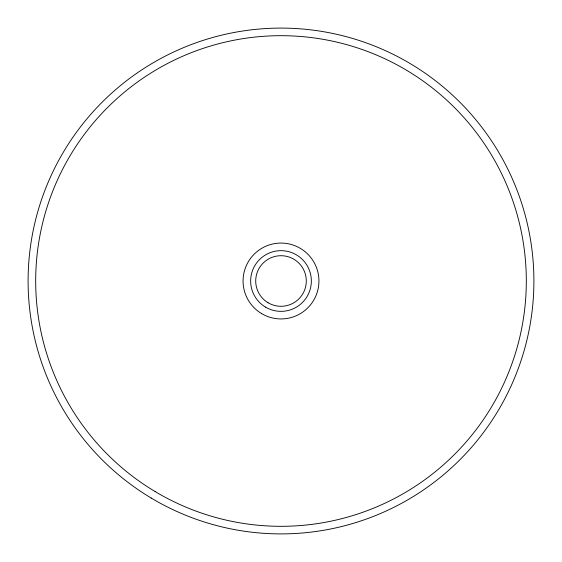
<?xml version="1.0" encoding="UTF-8"?>
<svg xmlns="http://www.w3.org/2000/svg" width="562" height="562" viewBox="0 0 562 562"><rect width="100%" height="100%" fill="white"/><g stroke="black" fill="none" stroke-linecap="round" stroke-linejoin="round"><path stroke-width="0.84" d="M151.227 498.065A252.9 252.9 0 0 0 533.872 284.857A252.9 252.9 0 0 0 157.901 60.078A252.9 252.9 0 0 0 151.227 498.065M268.081 302.742A25.29 25.29 0 0 0 306.29 281.316A25.29 25.29 0 0 0 268.629 258.942A25.29 25.29 0 0 0 268.081 302.742M261.618 313.61A37.935 37.935 0 0 0 318.935 281.478A37.935 37.935 0 0 0 262.447 247.912A37.935 37.935 0 0 0 261.618 313.61M265.496 307.091A30.348 30.348 0 0 0 311.348 281.379A30.348 30.348 0 0 0 266.156 254.53A30.348 30.348 0 0 0 265.496 307.091M155.119 491.553A245.313 245.313 0 0 0 526.285 284.737A245.313 245.313 0 0 0 161.596 66.709A245.313 245.313 0 0 0 155.119 491.553"/></g></svg>
